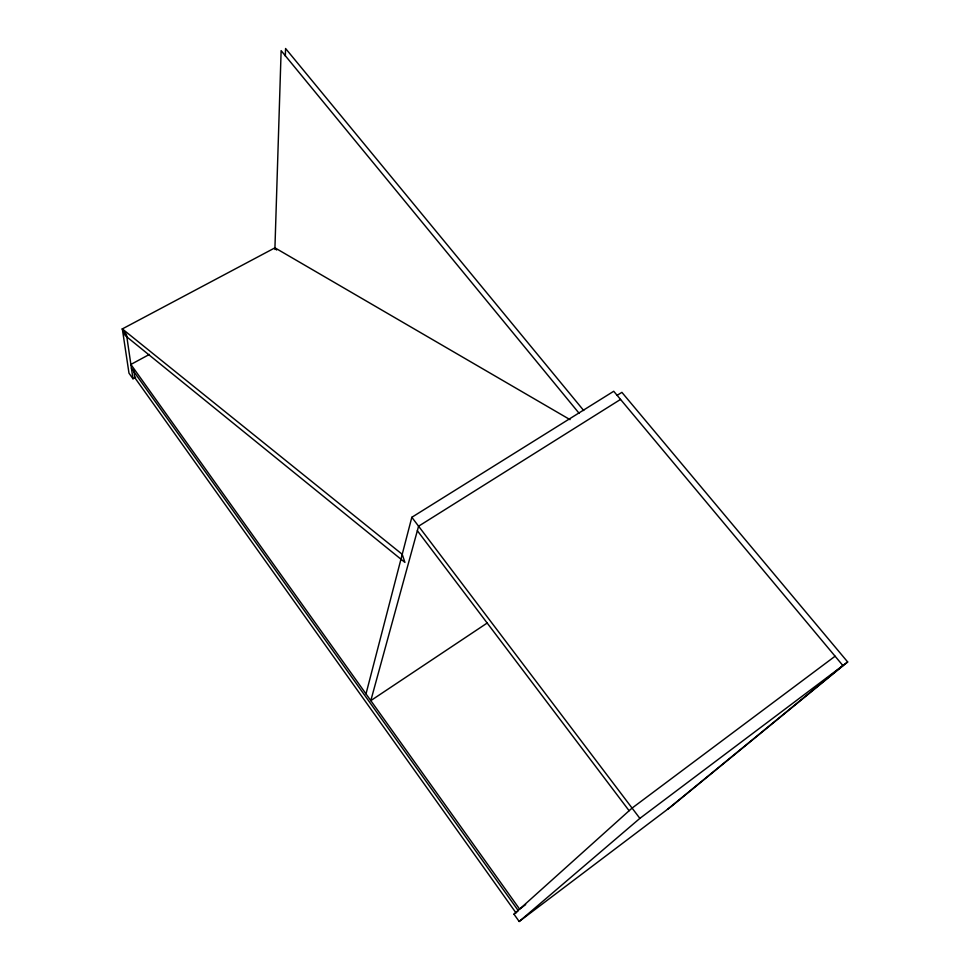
<?xml version="1.0" encoding="UTF-8"?>
<svg xmlns="http://www.w3.org/2000/svg" width="970" height="970" viewBox="0 0 970 970"><rect width="100%" height="100%" fill="white"/><g stroke="black" fill="none" stroke-linecap="round" stroke-linejoin="round"><path stroke-width="1.45" d="M274.886 249.472L281.13 50.634L579.187 413.378M285.313 56.042L285.58 48.5L583.722 410.54M366.005 693.889L411.826 517.289L613.719 391.262L842.894 665.553L667.505 809.344M617.126 395.336L621.891 392.353L847.671 661.964L671.058 806.652L519.18 921.5L513.979 914.189L632.088 808.083L835.097 656.217M518.004 910.854L515.907 912.734L134.842 377.742L133.702 369.825M519.18 921.5L639.873 818.377L847.671 661.964M525.667 904.573L519.617 909.12L130.877 364.453L149.441 354.402M513.979 914.189L516.392 912.37M487.122 623.079L370.807 700.619L418.579 526.213L620.533 399.422M570.045 419.646L274.946 247.835L122.329 328.915L128.986 373.171L132.975 378.761L135.618 377.318M122.329 328.915L402.223 554.307L404.914 562.406L125.191 335.559L122.329 328.915L126.524 334.759L132.975 378.761M274.946 247.835L276.644 250.03M411.826 517.289L639.873 818.377M417.355 530.711L629.13 810.738M131.423 368.212L518.138 910.454"/></g></svg>
